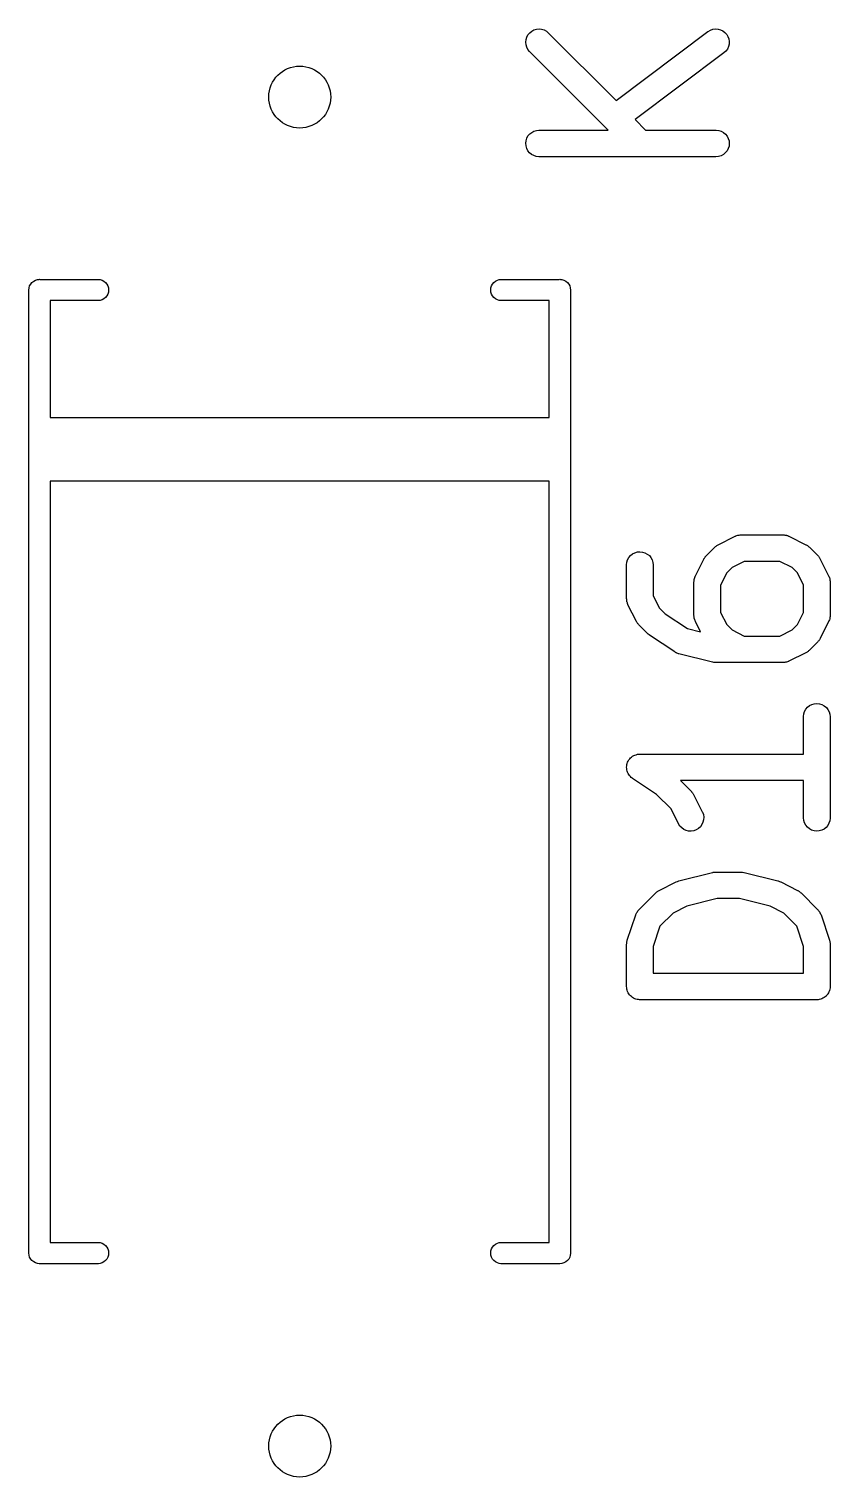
# Model space of a CAD drawing. Extents: x 17 to 176, y -177 to -9.
# Drawn here: x 126.23 to 130.76, y -34.46 to -26.29 of the extents above; entities that cross this region are included whole.
import ezdxf

# ---------------------------------------------------------------- set-up
doc = ezdxf.new("R2010")
doc.units = 0
doc.layers.add('BLACK', color=7, linetype='CONTINUOUS')

msp = doc.modelspace()

# ---------------------------------------------------------------- linework, layer by layer
at = {"layer": 'BLACK', "linetype": 'CONTINUOUS'}
for p, q in [((129.041, -26.3451), (129.045, -26.3312)), ((129.045, -26.3312), (129.052, -26.3183)), ((129.052, -26.3183), (129.062, -26.3071)), ((129.062, -26.3071), (129.073, -26.2979)), ((129.073, -26.2979), (129.086, -26.291)), ((129.086, -26.291), (129.1, -26.2869)), ((129.1, -26.2869), (129.115, -26.2855)), ((129.115, -26.2855), (129.129, -26.287)), ((129.129, -26.287), (129.143, -26.2912)), ((129.143, -26.2912), (129.156, -26.2982)), ((129.156, -26.2982), (129.167, -26.3074)), ((129.167, -26.3074), (129.55, -26.69)), ((129.55, -26.69), (130.069, -26.3005)), ((130.069, -26.3005), (130.07, -26.2999)), ((130.07, -26.2999), (130.083, -26.2924)), ((130.083, -26.2924), (130.097, -26.2876)), ((130.097, -26.2876), (130.111, -26.2855)), ((130.111, -26.2855), (130.126, -26.2863)), ((130.126, -26.2863), (130.14, -26.29)), ((130.14, -26.29), (130.153, -26.2963)), ((130.153, -26.2963), (130.165, -26.305)), ((130.165, -26.305), (130.175, -26.3159)), ((130.175, -26.3159), (130.182, -26.3285)), ((130.182, -26.3285), (130.187, -26.3422)), ((129.039, -26.3597), (129.041, -26.3451)), ((129.041, -26.3743), (129.039, -26.3597)), ((129.045, -26.3883), (129.041, -26.3743)), ((129.051, -26.4013), (129.045, -26.3883)), ((129.061, -26.4128), (129.051, -26.4013)), ((129.061, -26.4135), (129.061, -26.4128)), ((129.505, -26.8569), (129.061, -26.4135)), ((130.17, -26.4106), (130.159, -26.4205)), ((130.179, -26.3988), (130.17, -26.4106)), ((130.185, -26.3855), (130.179, -26.3988)), ((130.189, -26.3713), (130.185, -26.3855)), ((130.187, -26.3422), (130.189, -26.3567)), ((130.189, -26.3567), (130.189, -26.3713)), ((130.159, -26.4205), (129.657, -26.7972)), ((129.657, -26.7972), (129.717, -26.8569)), ((129.041, -26.9168), (129.045, -26.9028)), ((129.045, -26.9028), (129.052, -26.89)), ((129.052, -26.89), (129.062, -26.8787)), ((129.062, -26.8787), (129.073, -26.8694)), ((129.073, -26.8694), (129.086, -26.8626)), ((129.086, -26.8626), (129.1, -26.8583)), ((129.1, -26.8583), (129.114, -26.8569)), ((129.114, -26.8569), (129.505, -26.8569)), ((129.717, -26.8569), (130.114, -26.8569)), ((130.114, -26.8569), (130.115, -26.8569)), ((130.115, -26.8569), (130.13, -26.8585)), ((130.13, -26.8585), (130.144, -26.863)), ((130.144, -26.863), (130.157, -26.87)), ((130.157, -26.87), (130.168, -26.8794)), ((130.168, -26.8794), (130.177, -26.8908)), ((130.177, -26.8908), (130.184, -26.9038)), ((130.184, -26.9038), (130.188, -26.9178)), ((129.039, -26.9314), (129.041, -26.9168)), ((129.041, -26.946), (129.039, -26.9314)), ((129.045, -26.96), (129.041, -26.946)), ((129.052, -26.973), (129.045, -26.96)), ((129.061, -26.9844), (129.052, -26.973)), ((129.072, -26.9938), (129.061, -26.9844)), ((130.167, -26.9851), (130.156, -26.9944)), ((130.177, -26.9738), (130.167, -26.9851)), ((130.184, -26.961), (130.177, -26.9738)), ((130.188, -26.947), (130.184, -26.961)), ((130.188, -26.9178), (130.189, -26.9324)), ((130.189, -26.9324), (130.188, -26.947)), ((129.085, -27.0008), (129.072, -26.9938)), ((129.099, -27.0053), (129.085, -27.0008)), ((129.113, -27.0069), (129.099, -27.0053)), ((129.114, -27.0069), (129.113, -27.0069)), ((130.114, -27.0069), (129.114, -27.0069)), ((130.129, -27.0055), (130.114, -27.0069)), ((130.143, -27.0012), (130.129, -27.0055)), ((130.156, -26.9944), (130.143, -27.0012)), ((126.236, -27.7369), (126.242, -27.7265)), ((126.242, -27.7265), (126.249, -27.7174)), ((126.249, -27.7174), (126.259, -27.7099)), ((126.259, -27.7099), (126.269, -27.7043)), ((126.269, -27.7043), (126.28, -27.7009)), ((126.28, -27.7009), (126.289, -27.7)), ((126.289, -27.7), (126.292, -27.6997)), ((126.292, -27.6997), (126.295, -27.7)), ((126.295, -27.7), (126.625, -27.7)), ((126.625, -27.7), (126.634, -27.7009)), ((126.634, -27.7009), (126.645, -27.7043)), ((126.645, -27.7043), (126.655, -27.7099)), ((126.655, -27.7099), (126.665, -27.7174)), ((126.665, -27.7174), (126.672, -27.7265)), ((126.672, -27.7265), (126.678, -27.7369)), ((128.846, -27.7369), (128.852, -27.7265)), ((128.852, -27.7265), (128.859, -27.7174)), ((128.859, -27.7174), (128.869, -27.7099)), ((128.869, -27.7099), (128.879, -27.7043)), ((128.879, -27.7043), (128.89, -27.7009)), ((128.89, -27.7009), (128.899, -27.7)), ((128.899, -27.7), (129.229, -27.7)), ((129.229, -27.7), (129.232, -27.6997)), ((129.232, -27.6997), (129.235, -27.7)), ((129.235, -27.7), (129.235, -27.7)), ((129.235, -27.7), (129.244, -27.7009)), ((129.244, -27.7009), (129.255, -27.7043)), ((129.255, -27.7043), (129.265, -27.7099)), ((129.265, -27.7099), (129.275, -27.7174)), ((129.275, -27.7174), (129.282, -27.7265)), ((129.282, -27.7265), (129.288, -27.7369)), ((126.232, -27.76), (126.233, -27.7482)), ((126.232, -27.7629), (126.232, -27.76)), ((126.232, -28.5371), (126.232, -27.7629)), ((126.233, -27.7482), (126.236, -27.7369)), ((126.655, -27.8101), (126.645, -27.8157)), ((126.665, -27.8026), (126.655, -27.8101)), ((126.672, -27.7935), (126.665, -27.8026)), ((126.678, -27.7831), (126.672, -27.7935)), ((126.678, -27.7369), (126.681, -27.7482)), ((126.681, -27.7718), (126.678, -27.7831)), ((126.681, -27.7482), (126.682, -27.76)), ((126.682, -27.76), (126.681, -27.7718)), ((128.842, -27.76), (128.843, -27.7482)), ((128.843, -27.7718), (128.842, -27.76)), ((128.843, -27.7482), (128.846, -27.7369)), ((128.846, -27.7831), (128.843, -27.7718)), ((128.852, -27.7935), (128.846, -27.7831)), ((128.859, -27.8026), (128.852, -27.7935)), ((128.869, -27.8101), (128.859, -27.8026)), ((128.879, -27.8157), (128.869, -27.8101)), ((129.288, -27.7369), (129.291, -27.7482)), ((129.291, -27.7482), (129.292, -27.76)), ((129.292, -27.76), (129.292, -27.7629)), ((129.292, -27.7629), (129.292, -28.5371)), ((126.625, -27.82), (126.352, -27.82)), ((126.352, -27.82), (126.352, -28.48)), ((126.634, -27.8191), (126.625, -27.82)), ((126.645, -27.8157), (126.634, -27.8191)), ((128.89, -27.8191), (128.879, -27.8157)), ((128.899, -27.82), (128.89, -27.8191)), ((129.172, -27.82), (128.899, -27.82)), ((129.172, -28.48), (129.172, -27.82)), ((126.232, -28.54), (126.232, -28.5371)), ((126.232, -28.5429), (126.232, -28.54)), ((126.232, -28.6571), (126.232, -28.5429)), ((126.352, -28.48), (129.172, -28.48)), ((129.292, -28.5371), (129.292, -28.54)), ((129.292, -28.54), (129.292, -28.5429)), ((129.292, -28.5429), (129.292, -28.6571)), ((126.232, -28.66), (126.232, -28.6571)), ((126.232, -28.6629), (126.232, -28.66)), ((126.232, -28.7771), (126.232, -28.6629)), ((129.292, -28.6571), (129.292, -28.66)), ((129.292, -28.66), (129.292, -28.6629)), ((129.292, -28.6629), (129.292, -28.7771)), ((126.232, -28.78), (126.232, -28.7771)), ((126.232, -28.7829), (126.232, -28.78)), ((126.232, -33.197), (126.232, -28.7829)), ((129.292, -28.7771), (129.292, -28.78)), ((129.292, -28.78), (129.292, -28.7829)), ((129.292, -28.7829), (129.292, -33.1971)), ((129.172, -28.84), (126.352, -28.84)), ((126.352, -28.84), (126.352, -33.14)), ((129.172, -33.14), (129.172, -28.84)), ((130.123, -29.2009), (130.127, -29.1986)), ((130.127, -29.1986), (130.222, -29.151)), ((130.222, -29.151), (130.223, -29.1506)), ((130.223, -29.1506), (130.225, -29.1498)), ((130.225, -29.1498), (130.227, -29.1488)), ((130.227, -29.1488), (130.232, -29.1473)), ((130.232, -29.1473), (130.237, -29.1455)), ((130.237, -29.1455), (130.239, -29.1452)), ((130.239, -29.1452), (130.241, -29.1445)), ((130.241, -29.1445), (130.246, -29.144)), ((130.246, -29.144), (130.251, -29.1432)), ((130.251, -29.1432), (130.254, -29.1433)), ((130.254, -29.1433), (130.256, -29.1431)), ((130.256, -29.1431), (130.494, -29.1431)), ((130.494, -29.1431), (130.495, -29.1431)), ((130.495, -29.1431), (130.497, -29.1433)), ((130.497, -29.1433), (130.499, -29.1433)), ((130.499, -29.1433), (130.504, -29.1442)), ((130.504, -29.1442), (130.509, -29.1447)), ((130.509, -29.1447), (130.512, -29.1454)), ((130.512, -29.1454), (130.514, -29.1458)), ((130.514, -29.1458), (130.519, -29.1476)), ((130.519, -29.1476), (130.523, -29.1492)), ((130.523, -29.1492), (130.525, -29.1502)), ((130.525, -29.1502), (130.527, -29.151)), ((130.527, -29.151), (130.623, -29.1986)), ((130.623, -29.1986), (130.624, -29.1991)), ((130.624, -29.1991), (130.627, -29.2014)), ((129.615, -29.2838), (129.622, -29.271)), ((129.622, -29.271), (129.632, -29.2597)), ((129.632, -29.2597), (129.643, -29.2506)), ((129.643, -29.2506), (129.656, -29.2438)), ((129.656, -29.2438), (129.67, -29.2397)), ((129.67, -29.2397), (129.685, -29.2383)), ((129.685, -29.2383), (129.699, -29.2399)), ((129.699, -29.2399), (129.713, -29.2442)), ((129.713, -29.2442), (129.726, -29.2512)), ((129.726, -29.2512), (129.738, -29.2605)), ((129.738, -29.2605), (129.747, -29.2718)), ((129.747, -29.2718), (129.754, -29.2848)), ((129.998, -29.375), (130.046, -29.2798)), ((130.046, -29.2789), (130.049, -29.2753)), ((130.046, -29.2798), (130.046, -29.2789)), ((130.049, -29.2753), (130.051, -29.2716)), ((130.051, -29.2716), (130.053, -29.2692)), ((130.053, -29.2692), (130.054, -29.2666)), ((130.054, -29.2666), (130.057, -29.2636)), ((130.057, -29.2636), (130.06, -29.2603)), ((130.06, -29.2603), (130.108, -29.2127)), ((130.108, -29.2119), (130.112, -29.2093)), ((130.108, -29.2127), (130.108, -29.2119)), ((130.112, -29.2093), (130.115, -29.2064)), ((130.115, -29.2064), (130.117, -29.2048)), ((130.117, -29.2048), (130.12, -29.2028)), ((130.12, -29.2028), (130.123, -29.2009)), ((130.627, -29.2014), (130.631, -29.2034)), ((130.631, -29.2034), (130.633, -29.2054)), ((130.633, -29.2054), (130.636, -29.2071)), ((130.636, -29.2071), (130.639, -29.21)), ((130.639, -29.21), (130.642, -29.2127)), ((130.642, -29.2127), (130.69, -29.2603)), ((130.69, -29.2603), (130.691, -29.261)), ((130.691, -29.261), (130.693, -29.2643)), ((130.693, -29.2643), (130.696, -29.2674)), ((130.696, -29.2674), (130.698, -29.27)), ((130.698, -29.27), (130.7, -29.2725)), ((130.7, -29.2725), (130.702, -29.2762)), ((130.702, -29.2762), (130.704, -29.2798)), ((130.704, -29.2798), (130.751, -29.375)), ((129.609, -29.3123), (129.611, -29.2977)), ((129.609, -29.3133), (129.609, -29.3123)), ((129.609, -29.5038), (129.609, -29.3133)), ((129.611, -29.2977), (129.615, -29.2838)), ((129.754, -29.2848), (129.758, -29.2988)), ((129.758, -29.2988), (129.759, -29.3133)), ((129.759, -29.3133), (129.759, -29.4861)), ((130.175, -29.3578), (130.14, -29.4263)), ((130.205, -29.3274), (130.175, -29.3578)), ((130.274, -29.2931), (130.205, -29.3274)), ((130.476, -29.2931), (130.274, -29.2931)), ((130.545, -29.3274), (130.476, -29.2931)), ((130.575, -29.3578), (130.545, -29.3274)), ((130.609, -29.4263), (130.575, -29.3578)), ((129.99, -29.4075), (129.991, -29.4053)), ((129.99, -29.4086), (129.99, -29.4075)), ((129.99, -29.599), (129.99, -29.4086)), ((129.991, -29.3981), (129.992, -29.393)), ((129.991, -29.4031), (129.991, -29.3981)), ((129.991, -29.4053), (129.991, -29.4031)), ((129.992, -29.393), (129.993, -29.3909)), ((129.993, -29.3887), (129.995, -29.3839)), ((129.993, -29.3909), (129.993, -29.3887)), ((129.995, -29.3839), (129.996, -29.379)), ((129.996, -29.379), (129.997, -29.3771)), ((129.997, -29.3771), (129.998, -29.375)), ((130.14, -29.4263), (130.14, -29.5813)), ((130.609, -29.5813), (130.609, -29.4263)), ((130.751, -29.375), (130.752, -29.376)), ((130.752, -29.376), (130.753, -29.378)), ((130.753, -29.378), (130.754, -29.38)), ((130.754, -29.38), (130.755, -29.3849)), ((130.755, -29.3849), (130.757, -29.3897)), ((130.757, -29.3897), (130.757, -29.3919)), ((130.757, -29.3919), (130.758, -29.394)), ((130.758, -29.394), (130.758, -29.3991)), ((130.758, -29.3991), (130.759, -29.4042)), ((130.759, -29.4042), (130.759, -29.4064)), ((130.759, -29.4064), (130.759, -29.4086)), ((130.759, -29.4086), (130.759, -29.599)), ((129.61, -29.506), (129.609, -29.5038)), ((129.61, -29.5082), (129.61, -29.506)), ((129.61, -29.5133), (129.61, -29.5082)), ((129.611, -29.5184), (129.61, -29.5133)), ((129.611, -29.5205), (129.611, -29.5184)), ((129.612, -29.5227), (129.611, -29.5205)), ((129.614, -29.5275), (129.612, -29.5227)), ((129.615, -29.5324), (129.614, -29.5275)), ((129.759, -29.4861), (129.794, -29.5546)), ((129.616, -29.5343), (129.615, -29.5324)), ((129.617, -29.5364), (129.616, -29.5343)), ((129.617, -29.5374), (129.617, -29.5364)), ((129.665, -29.6326), (129.617, -29.5374)), ((129.794, -29.5546), (129.827, -29.5884)), ((129.827, -29.5884), (129.953, -29.6723)), ((129.991, -29.6012), (129.99, -29.599)), ((129.99, -29.6034), (129.991, -29.6012)), ((129.991, -29.6085), (129.99, -29.6034)), ((129.992, -29.6136), (129.991, -29.6085)), ((130.14, -29.5813), (130.175, -29.6499)), ((130.575, -29.6499), (130.609, -29.5813)), ((130.759, -29.6045), (130.758, -29.6096)), ((130.758, -29.6096), (130.758, -29.6146)), ((130.759, -29.599), (130.759, -29.6001)), ((130.759, -29.6001), (130.759, -29.6023)), ((130.759, -29.6023), (130.759, -29.6045)), ((129.667, -29.6362), (129.665, -29.6326)), ((129.669, -29.6399), (129.667, -29.6362)), ((129.671, -29.6423), (129.669, -29.6399)), ((129.673, -29.645), (129.671, -29.6423)), ((129.676, -29.648), (129.673, -29.645)), ((129.678, -29.6513), (129.676, -29.648)), ((129.679, -29.6521), (129.678, -29.6513)), ((129.727, -29.6997), (129.679, -29.6521)), ((129.953, -29.6723), (130.027, -29.6908)), ((129.992, -29.6157), (129.992, -29.6136)), ((129.993, -29.6179), (129.992, -29.6157)), ((129.995, -29.6227), (129.993, -29.6179)), ((129.996, -29.6276), (129.995, -29.6227)), ((129.997, -29.6296), (129.996, -29.6276)), ((129.998, -29.6316), (129.997, -29.6296)), ((129.998, -29.6326), (129.998, -29.6316)), ((130.027, -29.6908), (129.998, -29.6326)), ((130.175, -29.6499), (130.205, -29.6803)), ((130.205, -29.6803), (130.274, -29.7145)), ((130.476, -29.7145), (130.545, -29.6803)), ((130.545, -29.6803), (130.575, -29.6499)), ((130.751, -29.6326), (130.704, -29.7278)), ((130.752, -29.6305), (130.751, -29.6326)), ((130.753, -29.6286), (130.752, -29.6305)), ((130.755, -29.6237), (130.753, -29.6286)), ((130.757, -29.6189), (130.755, -29.6237)), ((130.758, -29.6146), (130.757, -29.6167)), ((130.757, -29.6167), (130.757, -29.6189)), ((129.732, -29.704), (129.727, -29.6997)), ((129.737, -29.7085), (129.732, -29.704)), ((129.738, -29.709), (129.737, -29.7085)), ((129.738, -29.7091), (129.738, -29.709)), ((129.738, -29.709), (129.738, -29.709)), ((129.738, -29.709), (129.738, -29.709)), ((129.881, -29.8043), (129.738, -29.7091)), ((130.274, -29.7145), (130.476, -29.7145)), ((130.69, -29.7473), (130.642, -29.7949)), ((130.692, -29.7441), (130.69, -29.7473)), ((130.695, -29.741), (130.692, -29.7441)), ((130.697, -29.7384), (130.695, -29.741)), ((130.699, -29.736), (130.697, -29.7384)), ((130.701, -29.7323), (130.699, -29.736)), ((130.703, -29.7288), (130.701, -29.7323)), ((130.704, -29.7278), (130.703, -29.7288)), ((129.885, -29.8067), (129.881, -29.8043)), ((129.89, -29.8093), (129.885, -29.8067)), ((129.892, -29.8101), (129.89, -29.8093)), ((129.894, -29.8112), (129.892, -29.8101)), ((129.899, -29.8127), (129.894, -29.8112)), ((129.903, -29.8144), (129.899, -29.8127)), ((129.904, -29.8147), (129.903, -29.8144)), ((130.095, -29.8623), (129.904, -29.8147)), ((130.623, -29.809), (130.527, -29.8566)), ((130.626, -29.8067), (130.623, -29.809)), ((130.63, -29.8048), (130.626, -29.8067)), ((130.632, -29.8029), (130.63, -29.8048)), ((130.635, -29.8012), (130.632, -29.8029)), ((130.638, -29.7983), (130.635, -29.8012)), ((130.641, -29.7957), (130.638, -29.7983)), ((130.642, -29.7949), (130.641, -29.7957)), ((130.096, -29.8625), (130.095, -29.8623)), ((130.097, -29.8629), (130.096, -29.8625)), ((130.103, -29.8636), (130.097, -29.8629)), ((130.109, -29.8644), (130.103, -29.8636)), ((130.111, -29.8644), (130.109, -29.8644)), ((130.112, -29.8645), (130.111, -29.8644)), ((130.113, -29.8645), (130.112, -29.8645)), ((130.494, -29.8645), (130.113, -29.8645)), ((130.496, -29.8643), (130.494, -29.8645)), ((130.498, -29.8644), (130.496, -29.8643)), ((130.503, -29.8636), (130.498, -29.8644)), ((130.508, -29.8631), (130.503, -29.8636)), ((130.511, -29.8625), (130.508, -29.8631)), ((130.513, -29.8621), (130.511, -29.8625)), ((130.518, -29.8603), (130.513, -29.8621)), ((130.522, -29.8589), (130.518, -29.8603)), ((130.524, -29.8578), (130.522, -29.8589)), ((130.527, -29.8571), (130.524, -29.8578)), ((130.527, -29.8566), (130.527, -29.8571)), ((130.656, -30.1009), (130.67, -30.0968)), ((130.67, -30.0968), (130.685, -30.0955)), ((130.685, -30.0955), (130.699, -30.097)), ((130.699, -30.097), (130.713, -30.1013)), ((130.609, -30.1694), (130.611, -30.1549)), ((130.609, -30.1705), (130.609, -30.1694)), ((130.609, -30.3812), (130.609, -30.1705)), ((130.611, -30.1549), (130.615, -30.1409)), ((130.615, -30.1409), (130.622, -30.1281)), ((130.622, -30.1281), (130.632, -30.1169)), ((130.632, -30.1169), (130.643, -30.1077)), ((130.643, -30.1077), (130.656, -30.1009)), ((130.713, -30.1013), (130.726, -30.1083)), ((130.726, -30.1083), (130.738, -30.1176)), ((130.738, -30.1176), (130.747, -30.129)), ((130.747, -30.129), (130.754, -30.1419)), ((130.754, -30.1419), (130.758, -30.1559)), ((130.758, -30.1559), (130.759, -30.1705)), ((130.759, -30.1705), (130.759, -30.7419)), ((129.613, -30.4339), (129.615, -30.4271)), ((129.615, -30.427), (129.619, -30.4205)), ((129.615, -30.4271), (129.615, -30.427)), ((129.615, -30.4271), (129.615, -30.4271)), ((129.619, -30.4205), (129.622, -30.4143)), ((129.622, -30.4142), (129.627, -30.4086)), ((129.622, -30.4143), (129.622, -30.4142)), ((129.622, -30.4142), (129.622, -30.4142)), ((129.627, -30.4086), (129.632, -30.403)), ((129.632, -30.4029), (129.637, -30.3982)), ((129.632, -30.403), (129.632, -30.4029)), ((129.632, -30.4029), (129.632, -30.4029)), ((129.637, -30.3982), (129.643, -30.3937)), ((129.643, -30.3937), (129.65, -30.3902)), ((129.643, -30.3937), (129.643, -30.3937)), ((129.643, -30.3937), (129.643, -30.3937)), ((129.65, -30.3902), (129.656, -30.3868)), ((129.656, -30.3868), (129.663, -30.3848)), ((129.656, -30.3868), (129.656, -30.3868)), ((129.656, -30.3868), (129.656, -30.3868)), ((129.663, -30.3848), (129.67, -30.3826)), ((129.67, -30.3826), (129.677, -30.3819)), ((129.67, -30.3826), (129.67, -30.3826)), ((129.67, -30.3826), (129.67, -30.3826)), ((129.677, -30.3819), (129.684, -30.3812)), ((129.684, -30.3812), (130.609, -30.3812)), ((129.609, -30.4555), (129.61, -30.4484)), ((129.609, -30.4556), (129.609, -30.4555)), ((129.609, -30.4557), (129.609, -30.4556)), ((129.61, -30.4632), (129.609, -30.4557)), ((129.61, -30.4484), (129.611, -30.4411)), ((129.611, -30.4701), (129.61, -30.4632)), ((129.611, -30.441), (129.613, -30.4339)), ((129.611, -30.4411), (129.611, -30.441)), ((129.611, -30.4411), (129.611, -30.4411)), ((129.611, -30.4702), (129.611, -30.4701)), ((129.613, -30.4774), (129.611, -30.4702)), ((129.611, -30.4702), (129.611, -30.4702)), ((129.615, -30.4842), (129.613, -30.4774)), ((129.615, -30.4843), (129.615, -30.4842)), ((129.615, -30.4842), (129.615, -30.4842)), ((129.618, -30.4905), (129.615, -30.4843)), ((129.622, -30.4972), (129.618, -30.4905)), ((129.622, -30.4973), (129.622, -30.4972)), ((129.622, -30.4972), (129.622, -30.4972)), ((129.626, -30.5029), (129.622, -30.4973)), ((129.631, -30.5086), (129.626, -30.5029)), ((129.631, -30.5087), (129.631, -30.5086)), ((129.631, -30.5086), (129.631, -30.5086)), ((129.636, -30.5134), (129.631, -30.5087)), ((129.642, -30.518), (129.636, -30.5134)), ((129.642, -30.5181), (129.642, -30.518)), ((129.643, -30.5186), (129.642, -30.5181)), ((129.642, -30.5181), (129.642, -30.5181)), ((129.642, -30.5181), (129.642, -30.5181)), ((129.779, -30.6097), (129.643, -30.5186)), ((130.609, -30.5312), (129.913, -30.5312)), ((129.913, -30.5312), (129.976, -30.5936)), ((130.609, -30.7419), (130.609, -30.5312)), ((129.861, -30.6911), (129.779, -30.6097)), ((129.976, -30.5936), (129.976, -30.5944)), ((129.976, -30.5944), (129.979, -30.5977)), ((129.979, -30.5977), (129.982, -30.6007)), ((129.982, -30.6007), (129.983, -30.6034)), ((129.983, -30.6034), (129.985, -30.6058)), ((129.985, -30.6058), (129.987, -30.6096)), ((129.987, -30.6096), (129.99, -30.6131)), ((129.99, -30.6131), (130.037, -30.7084)), ((129.903, -30.7754), (129.861, -30.6911)), ((130.037, -30.7084), (130.038, -30.7093)), ((130.038, -30.7093), (130.043, -30.723)), ((130.044, -30.7521), (130.041, -30.7664)), ((130.043, -30.723), (130.045, -30.7375)), ((130.045, -30.7375), (130.044, -30.7521)), ((130.611, -30.7565), (130.609, -30.7419)), ((130.759, -30.743), (130.758, -30.7575)), ((130.759, -30.7419), (130.759, -30.743)), ((129.911, -30.7878), (129.903, -30.7754)), ((129.921, -30.7985), (129.911, -30.7878)), ((129.933, -30.807), (129.921, -30.7985)), ((129.946, -30.813), (129.933, -30.807)), ((129.96, -30.8163), (129.946, -30.813)), ((129.975, -30.8167), (129.96, -30.8163)), ((129.989, -30.8144), (129.975, -30.8167)), ((130.003, -30.8092), (129.989, -30.8144)), ((130.016, -30.8015), (130.003, -30.8092)), ((130.026, -30.7915), (130.016, -30.8015)), ((130.035, -30.7797), (130.026, -30.7915)), ((130.041, -30.7664), (130.035, -30.7797)), ((130.615, -30.7705), (130.611, -30.7565)), ((130.622, -30.7834), (130.615, -30.7705)), ((130.631, -30.7948), (130.622, -30.7834)), ((130.642, -30.8041), (130.631, -30.7948)), ((130.655, -30.811), (130.642, -30.8041)), ((130.669, -30.8154), (130.655, -30.811)), ((130.684, -30.8169), (130.669, -30.8154)), ((130.698, -30.8156), (130.684, -30.8169)), ((130.712, -30.8114), (130.698, -30.8156)), ((130.725, -30.8047), (130.712, -30.8114)), ((130.737, -30.7955), (130.725, -30.8047)), ((130.746, -30.7843), (130.737, -30.7955)), ((130.753, -30.7714), (130.746, -30.7843)), ((130.758, -30.7575), (130.753, -30.7714)), ((129.904, -31.0977), (130.095, -31.0501)), ((130.095, -31.0501), (130.096, -31.0498)), ((130.096, -31.0498), (130.097, -31.0497)), ((130.097, -31.0497), (130.098, -31.0493)), ((130.098, -31.0493), (130.104, -31.0487)), ((130.104, -31.0487), (130.11, -31.0479)), ((130.11, -31.0479), (130.112, -31.048)), ((130.112, -31.048), (130.113, -31.0479)), ((130.113, -31.0479), (130.256, -31.0479)), ((130.256, -31.0479), (130.257, -31.0479)), ((130.257, -31.0479), (130.258, -31.048)), ((130.258, -31.048), (130.26, -31.0479)), ((130.26, -31.0479), (130.265, -31.0488)), ((130.265, -31.0488), (130.271, -31.0495)), ((130.271, -31.0495), (130.273, -31.0499)), ((130.273, -31.0499), (130.274, -31.0501)), ((130.274, -31.0501), (130.464, -31.0977)), ((129.775, -31.1643), (129.778, -31.1617)), ((129.778, -31.1617), (129.781, -31.1588)), ((129.781, -31.1588), (129.784, -31.1571)), ((129.784, -31.1571), (129.786, -31.1552)), ((129.786, -31.1552), (129.79, -31.1533)), ((129.79, -31.1533), (129.794, -31.151)), ((129.794, -31.151), (129.889, -31.1034)), ((129.889, -31.1034), (129.89, -31.1029)), ((129.89, -31.1026), (129.897, -31.1003)), ((129.89, -31.1028), (129.89, -31.1026)), ((129.89, -31.1029), (129.89, -31.1028)), ((129.897, -31.1003), (129.904, -31.0979)), ((129.904, -31.0978), (129.904, -31.0977)), ((129.904, -31.0979), (129.904, -31.0978)), ((130.464, -31.0977), (130.465, -31.098)), ((130.465, -31.098), (130.466, -31.0981)), ((130.466, -31.0981), (130.466, -31.0982)), ((130.466, -31.0982), (130.473, -31.1007)), ((130.473, -31.1007), (130.479, -31.1031)), ((130.479, -31.1031), (130.48, -31.1033)), ((130.48, -31.1033), (130.48, -31.1034)), ((130.48, -31.1034), (130.575, -31.151)), ((130.575, -31.151), (130.576, -31.1515)), ((130.576, -31.1515), (130.58, -31.1538)), ((130.58, -31.1538), (130.583, -31.1558)), ((130.583, -31.1558), (130.586, -31.1578)), ((130.586, -31.1578), (130.588, -31.1595)), ((130.588, -31.1595), (130.591, -31.1624)), ((130.591, -31.1624), (130.595, -31.1651)), ((129.679, -31.2603), (129.774, -31.1651)), ((129.774, -31.1651), (129.775, -31.1643)), ((129.949, -31.2412), (129.872, -31.2797)), ((130.122, -31.1979), (129.949, -31.2412)), ((130.247, -31.1979), (130.122, -31.1979)), ((130.42, -31.2412), (130.247, -31.1979)), ((130.497, -31.2797), (130.42, -31.2412)), ((130.595, -31.1651), (130.69, -31.2603)), ((129.613, -31.4325), (129.661, -31.2896)), ((129.661, -31.2886), (129.662, -31.2866)), ((129.661, -31.2896), (129.661, -31.2886)), ((129.662, -31.2866), (129.663, -31.2845)), ((129.663, -31.2845), (129.665, -31.28)), ((129.665, -31.28), (129.667, -31.2753)), ((129.667, -31.2753), (129.669, -31.2736)), ((129.669, -31.2736), (129.67, -31.2716)), ((129.67, -31.2716), (129.673, -31.2676)), ((129.673, -31.2676), (129.676, -31.2635)), ((129.676, -31.2635), (129.678, -31.262)), ((129.678, -31.262), (129.679, -31.2603)), ((129.872, -31.2797), (129.798, -31.3538)), ((130.571, -31.3538), (130.497, -31.2797)), ((130.69, -31.2603), (130.691, -31.261)), ((130.691, -31.261), (130.692, -31.2628)), ((130.692, -31.2628), (130.694, -31.2643)), ((130.694, -31.2643), (130.696, -31.2685)), ((130.696, -31.2685), (130.7, -31.2725)), ((130.7, -31.2725), (130.701, -31.2744)), ((130.701, -31.2744), (130.702, -31.2762)), ((130.702, -31.2762), (130.704, -31.2809)), ((130.704, -31.2809), (130.706, -31.2855)), ((130.706, -31.2855), (130.707, -31.2876)), ((130.707, -31.2876), (130.708, -31.2896)), ((130.708, -31.2896), (130.756, -31.4325)), ((129.798, -31.3538), (129.759, -31.4684)), ((130.609, -31.4684), (130.571, -31.3538)), ((129.609, -31.4551), (129.61, -31.451)), ((129.609, -31.4562), (129.609, -31.4551)), ((129.609, -31.6943), (129.609, -31.4562)), ((129.61, -31.4467), (129.611, -31.4437)), ((129.61, -31.451), (129.61, -31.4467)), ((129.611, -31.4406), (129.612, -31.4366)), ((129.611, -31.4437), (129.611, -31.4406)), ((129.612, -31.4366), (129.613, -31.4325)), ((129.759, -31.4684), (129.759, -31.6193)), ((130.609, -31.6193), (130.609, -31.4684)), ((130.756, -31.4325), (130.756, -31.4335)), ((130.756, -31.4335), (130.757, -31.4376)), ((130.757, -31.4376), (130.758, -31.4416)), ((130.758, -31.4416), (130.758, -31.4447)), ((130.758, -31.4447), (130.759, -31.4478)), ((130.759, -31.4478), (130.759, -31.452)), ((130.759, -31.452), (130.759, -31.4562)), ((130.759, -31.4562), (130.759, -31.6943)), ((129.759, -31.6193), (130.609, -31.6193)), ((129.61, -31.7013), (129.609, -31.6943)), ((129.611, -31.7083), (129.61, -31.7013)), ((129.611, -31.7086), (129.611, -31.7083)), ((129.611, -31.7089), (129.611, -31.7086)), ((129.613, -31.7156), (129.611, -31.7089)), ((129.615, -31.7224), (129.613, -31.7156)), ((129.615, -31.7226), (129.615, -31.7224)), ((129.615, -31.7229), (129.615, -31.7226)), ((129.618, -31.7291), (129.615, -31.7229)), ((129.622, -31.7354), (129.618, -31.7291)), ((129.622, -31.7356), (129.622, -31.7354)), ((129.622, -31.7358), (129.622, -31.7356)), ((129.626, -31.7413), (129.622, -31.7358)), ((130.747, -31.7362), (130.746, -31.7364)), ((130.746, -31.7364), (130.746, -31.7367)), ((130.75, -31.73), (130.747, -31.7362)), ((130.753, -31.7238), (130.75, -31.73)), ((130.754, -31.7233), (130.753, -31.7236)), ((130.753, -31.7236), (130.753, -31.7238)), ((130.756, -31.7166), (130.754, -31.7233)), ((130.758, -31.7099), (130.756, -31.7166)), ((130.759, -31.7024), (130.758, -31.7094)), ((130.758, -31.7094), (130.758, -31.7096)), ((130.758, -31.7096), (130.758, -31.7099)), ((130.759, -31.6943), (130.759, -31.6948)), ((130.759, -31.6948), (130.759, -31.6948)), ((130.759, -31.6948), (130.759, -31.6948)), ((130.759, -31.6948), (130.759, -31.6953)), ((130.759, -31.6953), (130.759, -31.7024)), ((129.631, -31.7468), (129.626, -31.7413)), ((129.631, -31.7469), (129.631, -31.7468)), ((129.631, -31.7471), (129.631, -31.7469)), ((129.637, -31.7516), (129.631, -31.7471)), ((129.642, -31.7562), (129.637, -31.7516)), ((129.642, -31.7563), (129.642, -31.7562)), ((129.642, -31.7565), (129.642, -31.7563)), ((129.649, -31.7598), (129.642, -31.7565)), ((129.655, -31.7632), (129.649, -31.7598)), ((129.655, -31.7633), (129.655, -31.7632)), ((129.655, -31.7634), (129.655, -31.7633)), ((129.662, -31.7655), (129.655, -31.7634)), ((129.669, -31.7676), (129.662, -31.7655)), ((129.669, -31.7677), (129.669, -31.7676)), ((129.669, -31.7678), (129.669, -31.7677)), ((129.676, -31.7685), (129.669, -31.7678)), ((129.683, -31.7693), (129.676, -31.7685)), ((129.684, -31.7693), (129.683, -31.7693)), ((130.684, -31.7693), (129.684, -31.7693)), ((129.684, -31.7693), (129.684, -31.7693)), ((129.684, -31.7693), (129.684, -31.7693)), ((129.684, -31.7693), (129.684, -31.7693)), ((130.691, -31.7686), (130.684, -31.7693)), ((130.698, -31.768), (130.691, -31.7686)), ((130.699, -31.7679), (130.698, -31.768)), ((130.706, -31.7658), (130.699, -31.7679)), ((130.699, -31.7679), (130.699, -31.7679)), ((130.712, -31.7638), (130.706, -31.7658)), ((130.713, -31.7637), (130.712, -31.7638)), ((130.719, -31.7603), (130.713, -31.7636)), ((130.713, -31.7636), (130.713, -31.7637)), ((130.725, -31.757), (130.719, -31.7603)), ((130.726, -31.7569), (130.725, -31.757)), ((130.731, -31.7523), (130.726, -31.7568)), ((130.726, -31.7568), (130.726, -31.7569)), ((130.737, -31.7479), (130.731, -31.7523)), ((130.742, -31.7421), (130.737, -31.7475)), ((130.737, -31.7475), (130.737, -31.7477)), ((130.737, -31.7477), (130.737, -31.7479)), ((130.746, -31.7367), (130.742, -31.7421)), ((126.232, -33.2), (126.232, -33.197)), ((126.233, -33.2118), (126.232, -33.2)), ((126.352, -33.14), (126.625, -33.14)), ((126.625, -33.14), (126.634, -33.1409)), ((126.634, -33.1409), (126.645, -33.1443)), ((126.645, -33.1443), (126.655, -33.1499)), ((126.655, -33.1499), (126.665, -33.1574)), ((126.665, -33.1574), (126.672, -33.1665)), ((126.672, -33.1665), (126.678, -33.1769)), ((126.678, -33.1769), (126.681, -33.1882)), ((126.681, -33.1882), (126.682, -33.2)), ((126.682, -33.2), (126.681, -33.2118)), ((128.842, -33.2), (128.843, -33.1882)), ((128.843, -33.2118), (128.842, -33.2)), ((128.843, -33.1882), (128.846, -33.1769)), ((128.846, -33.1769), (128.852, -33.1665)), ((128.852, -33.1665), (128.859, -33.1574)), ((128.859, -33.1574), (128.869, -33.1499)), ((128.869, -33.1499), (128.879, -33.1443)), ((128.879, -33.1443), (128.89, -33.1409)), ((128.89, -33.1409), (128.899, -33.14)), ((128.899, -33.14), (129.172, -33.14)), ((129.292, -33.2029), (129.291, -33.2118)), ((129.292, -33.1971), (129.292, -33.2)), ((129.292, -33.2), (129.292, -33.2029)), ((126.236, -33.2231), (126.233, -33.2118)), ((126.242, -33.2335), (126.236, -33.2231)), ((126.249, -33.2426), (126.242, -33.2335)), ((126.259, -33.2501), (126.249, -33.2426)), ((126.269, -33.2557), (126.259, -33.2501)), ((126.28, -33.2591), (126.269, -33.2557)), ((126.289, -33.26), (126.28, -33.2591)), ((126.292, -33.2603), (126.289, -33.26)), ((126.289, -33.26), (126.289, -33.26)), ((126.295, -33.26), (126.292, -33.2603)), ((126.625, -33.26), (126.295, -33.26)), ((126.634, -33.2591), (126.625, -33.26)), ((126.645, -33.2557), (126.634, -33.2591)), ((126.655, -33.2501), (126.645, -33.2557)), ((126.665, -33.2426), (126.655, -33.2501)), ((126.672, -33.2335), (126.665, -33.2426)), ((126.678, -33.2231), (126.672, -33.2335)), ((126.681, -33.2118), (126.678, -33.2231)), ((128.846, -33.2231), (128.843, -33.2118)), ((128.852, -33.2335), (128.846, -33.2231)), ((128.859, -33.2426), (128.852, -33.2335)), ((128.869, -33.2501), (128.859, -33.2426)), ((128.879, -33.2557), (128.869, -33.2501)), ((128.89, -33.2591), (128.879, -33.2557)), ((128.899, -33.26), (128.89, -33.2591)), ((129.229, -33.26), (128.899, -33.26)), ((129.232, -33.2603), (129.229, -33.26)), ((129.244, -33.2591), (129.232, -33.2603)), ((129.255, -33.2557), (129.244, -33.2591)), ((129.265, -33.2501), (129.255, -33.2557)), ((129.275, -33.2426), (129.265, -33.2501)), ((129.282, -33.2335), (129.275, -33.2426)), ((129.288, -33.2231), (129.282, -33.2335)), ((129.291, -33.2118), (129.288, -33.2231))]:
    msp.add_line(p, q, dxfattribs=at)
at = {"layer": 'BLACK'}
for centre in [(127.762, -26.67), (127.762, -26.67), (127.762, -34.29), (127.762, -34.29)]:
    msp.add_circle(centre, 0.175, dxfattribs=at)

doc.saveas('drawing.dxf')
